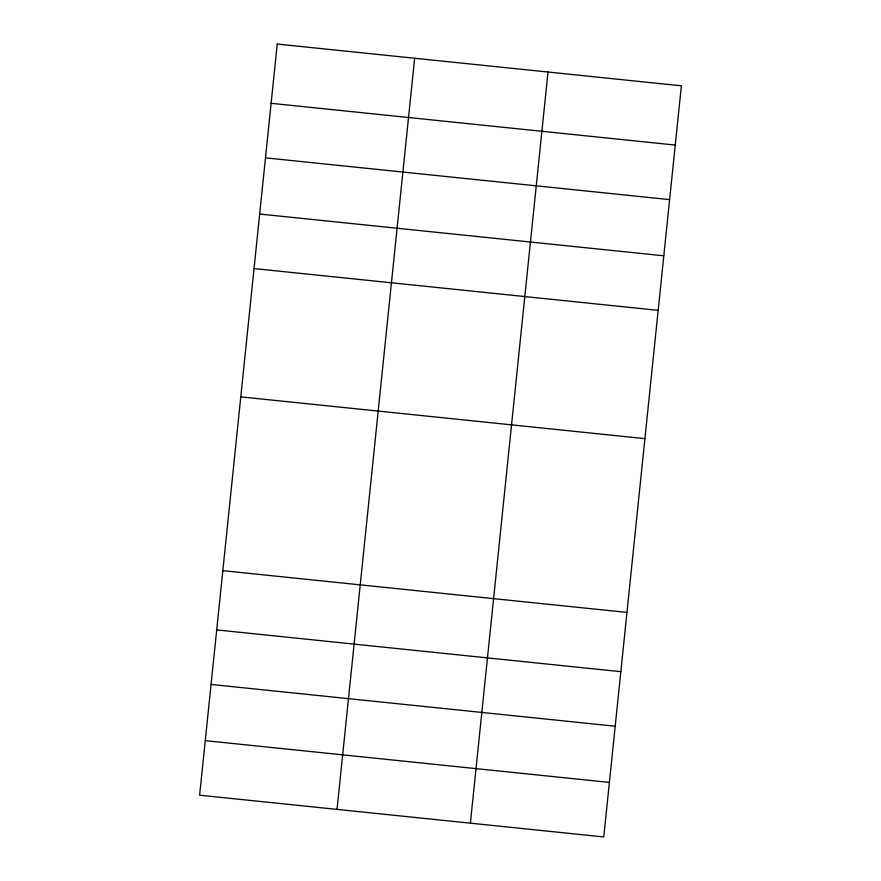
<?xml version="1.0" encoding="UTF-8"?>
<svg xmlns="http://www.w3.org/2000/svg" width="881" height="881" viewBox="0 0 881 881"><rect width="100%" height="100%" fill="white"/><g stroke="black" fill="none" stroke-linecap="round" stroke-linejoin="round"><path stroke-width="1.32" d="M337.027 809.386L414.654 58.245M470.388 823.173L548.015 72.033M271.117 103.308L675.253 145.068M265.478 157.853L669.626 199.613M259.675 214.039L663.811 255.809M254.036 268.584L658.173 310.343M240.777 396.879L644.925 438.639M222.827 570.657L626.964 612.416M216.704 629.915L620.841 671.674M211.066 684.449L615.202 726.219M205.251 740.646L609.399 782.405M277.24 44.05L199.624 795.191L603.76 836.95L681.376 85.809L277.24 44.05"/></g></svg>
